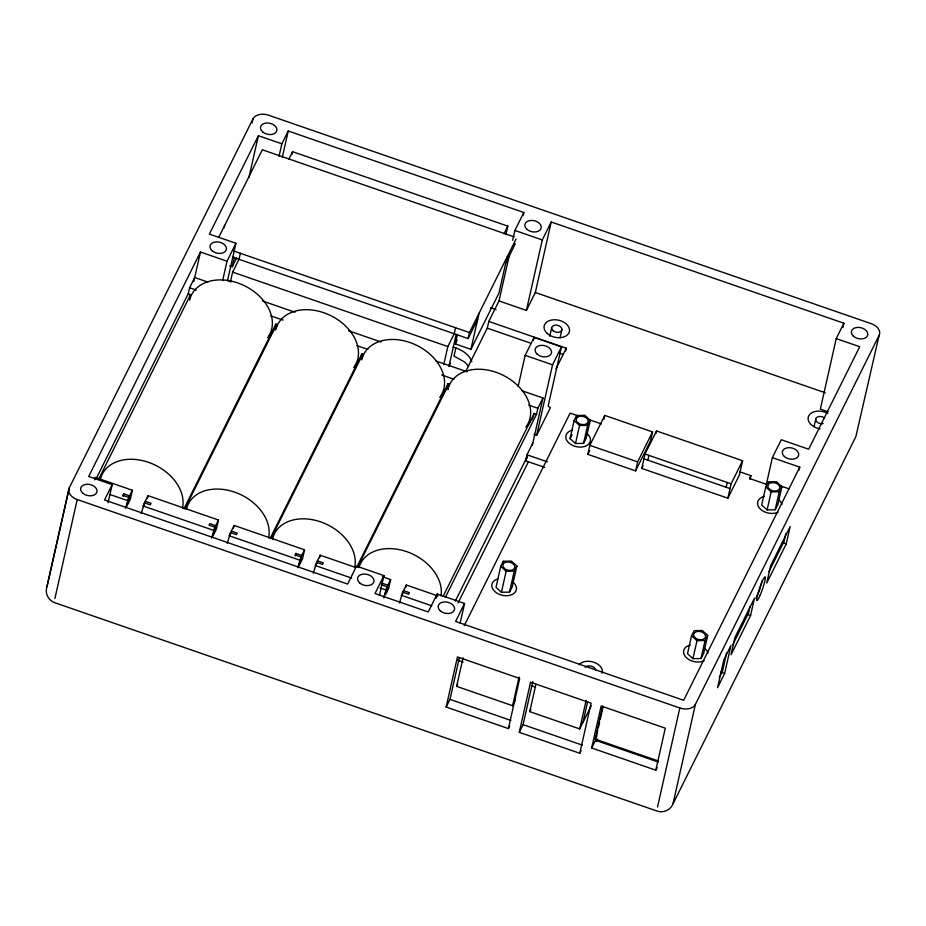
<?xml version="1.0" encoding="UTF-8"?>
<svg xmlns="http://www.w3.org/2000/svg" width="926" height="926" viewBox="0 0 926 926"><rect width="100%" height="100%" fill="white"/><g stroke="black" fill="none" stroke-linecap="round" stroke-linejoin="round"><path stroke-width="1.39" d="M276.527 327.549L276.689 324.366L275.902 324.1L184.066 508.548M762.295 580.394L759.262 591.112L755.952 598.277M454.099 355.792L455.847 347.945L453.127 347.007M68.709 489.923L46.404 588.924C45.467 594.793 49.228 600.824 54.819 602.733L656.985 811.037C662.553 813.109 669.185 810.632 672.172 805.551L855.867 436.621L879.11 335.409A12.513 8.45 12.7 0 0 871.192 323.66L268.575 115.206A12.513 8.45 12.7 0 0 253.006 118.829L69.3 487.794L46.995 586.795M54.9 598.543L77.217 499.542A12.513 8.45 12.7 0 1 69.3 487.794M94.66 479.784L95.193 477.388L132.372 490.248L130.346 499.241L127.533 504.878L129.559 495.885L132.372 490.248M108.087 502.725L112.173 484.599L88.699 476.485L200.456 252.022L227.009 261.213L235.945 243.283L209.38 234.093L258.366 135.705L281.851 143.819L288.229 131.006L523.827 212.505L523.202 215.295M123.112 496.417L123.69 493.847L129.559 495.885M125.531 508.2L128.795 497.412L122.927 495.387L123.69 493.847M126.769 506.418L128.795 497.412M96.408 478.221L188.244 293.774L189.599 287.778L194.703 277.522L207.98 282.117M141.18 513.617L144.456 502.83L150.325 504.867L151.088 503.327L145.22 501.29L144.641 503.871M193.777 281.654L200.456 252.022M143.588 506.684L144.456 502.83M147.442 498.234L148.021 495.653L218.455 520.018L216.429 529.024L213.628 534.661L215.654 525.655L218.455 520.018M224.15 227.761L224.694 225.365M252.069 123.008L253.006 118.829M222.622 280.659L227.009 261.213M248.944 177.526L258.366 135.705M227.483 280.775L235.945 243.283M229.625 265.866L232.229 266.769L234.382 257.231M230.424 281.886L232.623 272.117L239.001 259.303L240.355 253.307M279.015 156.367L281.851 143.819M282.256 157.501L288.229 131.006M291.956 154.48L292.581 151.69L507.807 226.141L505.92 234.509M211.614 537.983L214.89 527.195L209.021 525.169L209.785 523.63L215.654 525.655M212.864 536.2L214.89 527.195M227.275 543.4L230.539 532.612L236.408 534.638L237.172 533.11L231.303 531.073L230.724 533.642M229.961 535.182L230.539 532.612M233.537 528.005L234.116 525.436L304.55 549.801L302.524 558.806L299.711 564.443L301.737 555.438L304.55 549.801M295.29 555.982L295.869 553.412L301.737 555.438M297.709 567.765L300.973 556.977L295.105 554.952L295.869 553.412M298.948 565.971L300.973 556.977M313.358 573.182L316.634 562.395L322.503 564.42L323.267 562.881L317.398 560.855L316.819 563.425M316.044 564.964L316.634 562.395M319.62 557.788L320.199 555.218L355.422 567.395M379.475 595.349L383.931 575.602L356.533 566.133L347.609 584.063L104.522 499.982L112.173 484.599M383.792 597.548L387.068 586.76L381.199 584.723M387.068 586.76L384.012 597.802M390.633 579.583L387.832 585.22L385.806 594.214L388.607 588.577L390.633 579.583L382.507 576.771M443.751 364.705L447.848 346.567L454.226 333.754L455.569 327.758M448.925 366.534L456.159 334.436M507.112 256.977L498.998 292.975L470.929 349.345L455.279 343.928L457.432 334.39M399.453 602.965L402.717 592.177L408.586 594.203L409.35 592.663L403.481 590.638L402.903 593.207M402.139 594.747L402.717 592.177M405.715 587.57L406.294 585L438.148 596.02M232.357 257.011L468.128 338.569L469.47 332.561L516.037 239.035M470.929 349.345L479.043 313.347M465.662 371.581L487.284 328.163L488.801 321.438L499.01 300.938L509.497 254.418M512.668 240.32L514.891 230.447L523.827 212.505M436.204 598.254L437.165 594.017L464.551 603.497L460.129 623.117M499.01 300.938L526.396 310.418L542.289 239.927L551.213 221.985L843.887 323.232L842.938 327.457M526.396 310.418L535.332 292.489L551.213 221.985M518.166 386.362L525.158 355.341L534.082 337.4L561.48 346.88L548.134 406.097L550.391 407.741L536.663 435.313L534.047 434.41M446.158 707.047L457.456 656.939L519.694 678.48L508.409 728.577L446.158 707.047L449.99 699.362L459.4 657.61M533.445 340.224L534.082 337.4M515.319 700.276L512.61 705.716L456.622 686.351L463.081 657.715M549.778 336.242L551.653 327.931M500.735 566.33L496 587.327L501.429 592.281L509.497 592.131L512.147 587.049L516.882 566.052L511.465 561.098L503.385 561.249L500.735 566.33L506.152 571.284L514.231 571.134L516.882 566.052M544.685 467.387L525.609 460.789L526.963 454.782L532.832 442.998M502.76 564.038L503.385 561.249M445.325 597.409L536.513 414.246L537.867 408.25L542.972 398.006L521.732 390.656M532.323 445.244L542.972 398.006M536.663 435.313L552.544 364.809L561.48 346.88M501.429 592.281L506.152 571.284M560.056 337.851L561.92 329.54M509.497 592.131L514.231 571.134M565.647 350.919L566.249 348.234L488.801 321.438M570.069 438.565L574.12 420.566L576.771 415.473L584.85 415.334L590.267 420.277L586.216 438.287L583.565 443.369L575.486 443.519L570.069 438.565L572.06 434.745M576.146 418.251L576.771 415.473M512.61 705.716L519.069 677.08M575.486 443.519L579.549 425.509L574.12 420.566M583.565 443.369L587.616 425.37L590.267 420.277M519.278 732.339L530.563 682.231L591.101 703.181L579.803 753.278L519.278 732.339L523.097 724.653L532.82 681.501M591.216 705.809L579.711 728.924L529.741 711.631L535.888 684.36M587.825 454.353L589.85 445.348L604.771 415.404L652.552 431.933L650.527 440.938L635.606 470.883L587.825 454.353L589.688 450.615M603.902 419.27L604.771 415.404M635.606 470.883L637.644 461.877L652.552 431.933M579.711 728.924L586.158 700.288M582.952 722.396L587.57 701.943M641.776 468.417L645.028 454.018L656.511 430.96L742.594 460.731L739.353 475.131L727.871 498.2L641.776 468.417L643.061 465.847M647.818 460.153L648.894 455.349M655.921 433.576L656.511 430.96M591.679 748L601.148 706.006L665.285 728.195L655.816 770.189L591.679 748L595.511 740.314L658.282 762.029M658.444 761.01L595.256 739.156L602.722 706.029M596.46 736.124L597.721 730.521M598.346 727.72L599.608 722.118M600.245 719.317L603.081 706.723M691.56 635.722L687.509 653.721L692.926 658.664L701.005 658.525L703.656 653.432L707.707 635.433L702.29 630.49L694.211 630.629L691.56 635.722L696.989 640.665L705.056 640.526L707.707 635.433M726.169 487.261L727.246 482.458M657.529 806.997L679.834 707.996A12.513 8.45 12.7 0 0 695.403 704.373L879.11 335.409M727.871 498.2L731.112 483.8L742.594 460.731M692.926 658.664L696.989 640.665M701.005 658.525L705.056 640.526M673.086 803.374L695.403 704.373M750.106 479.263L750.917 475.663L740.059 471.913M726.609 652.957L722.535 671.026L719.317 677.485M765.744 486.972L761.681 504.971L767.11 509.913L775.189 509.775L777.84 504.682L781.891 486.682L776.474 481.74L768.395 481.879L765.744 486.972L771.161 491.914L779.241 491.775L781.891 486.682M766.323 484.46L772.365 457.675L781.289 439.734L808.687 449.214L859.71 346.718L836.236 338.603L820.355 409.095L828.18 411.804M724.63 673.48L730.95 645.457L723.889 659.648L717.569 687.671L724.63 673.48L720.717 672.126M767.77 484.645L768.395 481.879M767.11 509.913L771.161 491.914M750.025 606.542L748.555 613.035L732.802 644.693M750.592 615.466L754.482 598.196L734.931 637.47L731.031 654.751L750.592 615.466L747.976 614.563M775.189 509.775L779.241 491.775M799.115 469.968L799.751 467.144L772.365 457.675M785.861 533.55L784.102 541.34L768.985 571.712M786.267 543.817L790.156 526.535L770.606 565.809L766.716 583.079L786.267 543.817L782.354 542.462M814.151 426.203L815.702 419.281M359.172 360.55L361.997 353.882L362.772 354.149A45.467 33.07 26.5 0 0 362.216 357.899M218.953 236.894L262.324 149.769L514.15 236.882M98.758 479.031L190.594 294.584L188.244 293.774M232.229 266.769L236.697 257.81M288.75 159.376L292.581 151.69M145.22 501.29L148.021 495.653M184.853 508.814L276.689 324.366M231.303 531.073L234.116 525.436M270.161 538.33L361.997 353.882M270.936 538.596L362.772 354.149M317.398 560.855L320.199 555.218M503.975 233.827L507.807 226.141M455.279 343.928L457.189 340.085M468.128 338.569L477.689 319.343M505.758 262.972L515.331 243.758M356.892 566.816L448.08 383.653L448.867 383.931A45.467 33.07 26.5 0 0 448.242 388.966M357.668 567.082L448.867 383.931M383.931 575.602L374.995 593.543L428.229 611.959L437.165 594.017M403.481 590.638L406.294 585M555.982 368.872L566.249 348.234M442.975 596.599L534.175 413.436L536.513 414.246M455.303 601.171L527.322 456.518M525.609 460.789L527.519 456.946M458.104 602.942L528.248 462.062M464.551 603.497L455.627 621.427L683.666 700.311L799.751 467.144M464.25 625.698L570.103 413.112L579.618 416.411M456.622 686.351L457.71 684.175M508.409 728.577L509.682 726.019M529.741 711.631L530.818 709.455M579.803 753.278L581.088 750.708M595.256 739.156L596.888 735.892M596.275 741.576L597.548 739.017M750.917 475.663L749.516 478.476L767.804 484.796M836.236 338.603L843.887 323.232M655.816 770.189L657.101 767.631M579.549 425.509L587.616 425.37M514.891 230.447L542.289 239.927M535.332 292.489L825.286 392.786M490.618 307.745L496.07 309.62M487.284 328.163L529.996 342.933M559.397 353.107L563.402 354.496M233.711 251.004L469.47 332.561M525.158 355.341L552.544 364.809M232.623 272.117L447.848 346.567M227.136 280.242L231.234 281.654M262.428 300.95L294.943 312.201M348.523 330.732L381.026 341.983M435.961 360.99L467.121 371.766M589.144 419.698L601.379 423.934M779.796 485.652L789.137 488.893M189.599 287.778L196.243 290.07M270.878 315.893L283.067 320.107M356.961 345.664L367.796 349.415M441.702 374.984L453.89 379.197M528.572 405.032L537.867 408.25M645.028 454.018L731.112 483.8M643.94 458.81L730.035 488.592M589.85 445.348L637.644 461.877M526.963 454.782L547.37 461.842M381.963 583.195L387.832 585.22M110.009 494.519L127.267 500.491M142.917 505.909L213.362 530.274M229.011 535.691L299.445 560.056M315.095 565.462L351.672 578.113M380.111 587.952L385.54 589.827M401.19 595.244L431.724 605.812M77.217 499.542L679.834 707.996M457.652 660.192L463.116 662.078M531.42 685.703L535.517 687.127M449.99 699.362L510.886 720.416M523.097 724.653L582.292 745.117M454.145 356.14L464.91 362.205L468.602 366.383M471.878 361.661L470.211 358.188A25.025 16.911 12.7 0 0 455.847 347.945M444.723 391.617A45.467 33.07 26.5 0 1 439.688 397.231M448.08 383.653A45.467 33.07 26.5 0 1 445.475 390.39M530.112 422.418A45.467 33.07 26.5 0 1 525.771 427.013M534.175 413.436A45.467 33.07 26.5 0 1 531.559 420.173M358.628 361.834A45.467 33.07 26.5 0 1 353.605 367.448M272.545 332.064A45.467 33.07 26.5 0 1 267.51 337.677M190.038 298.334A45.467 33.07 26.5 0 1 190.594 294.584M275.902 324.1A45.467 33.07 26.5 0 1 273.297 330.837M820.158 428.842A12.929 8.739 12.7 0 1 808.711 415.89A12.929 8.739 12.7 0 1 827.798 413.494M450.21 363.189A12.513 8.45 12.7 0 1 449.318 365.226M823.179 423.541A5.209 3.519 12.7 0 1 816.477 421.446A5.209 3.519 12.7 0 1 817.751 416.862A5.209 3.519 12.7 0 1 824.672 418.158M275.705 330.038A43.8 31.854 26.5 0 1 329.193 314.875A43.8 31.854 26.5 0 1 354.635 366.129M186.392 509.393A43.8 31.854 26.5 0 1 234.579 492.111A43.8 31.854 26.5 0 1 268.575 537.821M361.788 359.809A43.8 31.854 26.5 0 1 415.276 344.657A43.8 31.854 26.5 0 1 440.73 395.911M272.487 539.175A43.8 31.854 26.5 0 1 320.674 521.882A43.8 31.854 26.5 0 1 354.658 567.603M189.61 300.255A43.8 31.854 26.5 0 1 243.098 285.092A43.8 31.854 26.5 0 1 268.552 336.346M100.309 479.61A43.8 31.854 26.5 0 1 148.496 462.329A43.8 31.854 26.5 0 1 182.48 508.038M447.883 389.591A43.8 31.854 26.5 0 1 501.371 374.428A43.8 31.854 26.5 0 1 526.813 425.694M358.918 567.603A43.8 31.854 26.5 0 1 406.757 551.664A43.8 31.854 26.5 0 1 441.019 595.997M778.141 512.113A12.513 8.45 12.7 0 1 759.702 508.374A12.513 8.45 12.7 0 1 764.286 496.44M779.067 500.121A12.513 8.45 12.7 0 1 781.961 504.427M587.327 433.796A12.513 8.45 12.7 0 1 585.556 446.158A12.513 8.45 12.7 0 1 567.661 441.702A12.513 8.45 12.7 0 1 572.546 430.115M512.749 581.922A12.513 8.45 12.7 0 1 512.228 594.48A12.513 8.45 12.7 0 1 494.137 590.857A12.513 8.45 12.7 0 1 497.818 578.924M579.074 664.764A12.513 8.45 12.7 0 1 594.191 662.368A12.513 8.45 12.7 0 1 602.166 673.167M585.209 667.183A5.834 3.947 12.7 0 1 591.089 666.13A5.834 3.947 12.7 0 1 595.673 669.787M704.142 660.724A12.513 8.45 12.7 0 1 685.703 656.985A12.513 8.45 12.7 0 1 690.298 645.052M705.08 648.732A12.513 8.45 12.7 0 1 707.973 653.038M760.072 595.36A12.513 1.505 -70.9 0 0 765.177 576.863A12.513 1.505 -70.9 0 0 757.862 593.751A12.513 1.505 -70.9 0 0 760.072 595.36M547.301 333.522A12.929 8.739 12.7 0 0 568.911 332.932A12.929 8.739 12.7 0 0 554.142 319.759A12.929 8.739 12.7 0 0 547.301 333.522M537.196 354.195A8.346 5.637 12.7 0 0 551.144 353.813A8.346 5.637 12.7 0 0 541.617 345.317A8.346 5.637 12.7 0 0 537.196 354.195M262.579 131.851A8.346 5.637 12.7 0 0 276.527 131.469A8.346 5.637 12.7 0 0 267.001 122.973A8.346 5.637 12.7 0 0 262.579 131.851M212.077 250.738A8.346 5.637 12.7 0 0 226.025 250.356A8.346 5.637 12.7 0 0 216.487 241.86A8.346 5.637 12.7 0 0 212.077 250.738M82.703 493.13A8.346 5.637 12.7 0 0 96.651 492.748A8.346 5.637 12.7 0 0 87.125 484.252A8.346 5.637 12.7 0 0 82.703 493.13M359.647 582.917A8.346 5.637 12.7 0 0 373.595 582.547A8.346 5.637 12.7 0 0 364.057 574.039A8.346 5.637 12.7 0 0 359.647 582.917M440.267 610.813A8.346 5.637 12.7 0 0 454.215 610.431A8.346 5.637 12.7 0 0 444.688 601.935A8.346 5.637 12.7 0 0 440.267 610.813M526.929 229.301A8.346 5.637 12.7 0 0 540.877 228.919A8.346 5.637 12.7 0 0 531.35 220.423A8.346 5.637 12.7 0 0 526.929 229.301M853.459 336.242A8.346 5.637 12.7 0 0 867.407 335.872A8.346 5.637 12.7 0 0 857.881 327.376A8.346 5.637 12.7 0 0 853.459 336.242M784.403 456.53A8.346 5.637 12.7 0 0 798.351 456.148A8.346 5.637 12.7 0 0 788.825 447.652A8.346 5.637 12.7 0 0 784.403 456.53M552.961 330.663A5.209 3.519 12.7 0 0 561.677 330.432A5.209 3.519 12.7 0 0 555.716 325.119A5.209 3.519 12.7 0 0 552.961 330.663M504.276 568.379A6.088 4.109 12.7 0 0 514.486 568.228A6.088 4.109 12.7 0 0 507.656 561.966A6.088 4.109 12.7 0 0 504.276 568.379M577.674 422.615A6.088 4.109 12.7 0 0 587.871 422.464A6.088 4.109 12.7 0 0 581.053 416.202A6.088 4.109 12.7 0 0 577.674 422.615M695.113 637.771A6.088 4.109 12.7 0 0 705.311 637.609A6.088 4.109 12.7 0 0 698.493 631.347A6.088 4.109 12.7 0 0 695.113 637.771M769.286 489.021A6.088 4.109 12.7 0 0 779.495 488.859A6.088 4.109 12.7 0 0 772.666 482.596A6.088 4.109 12.7 0 0 769.286 489.021"/></g></svg>
